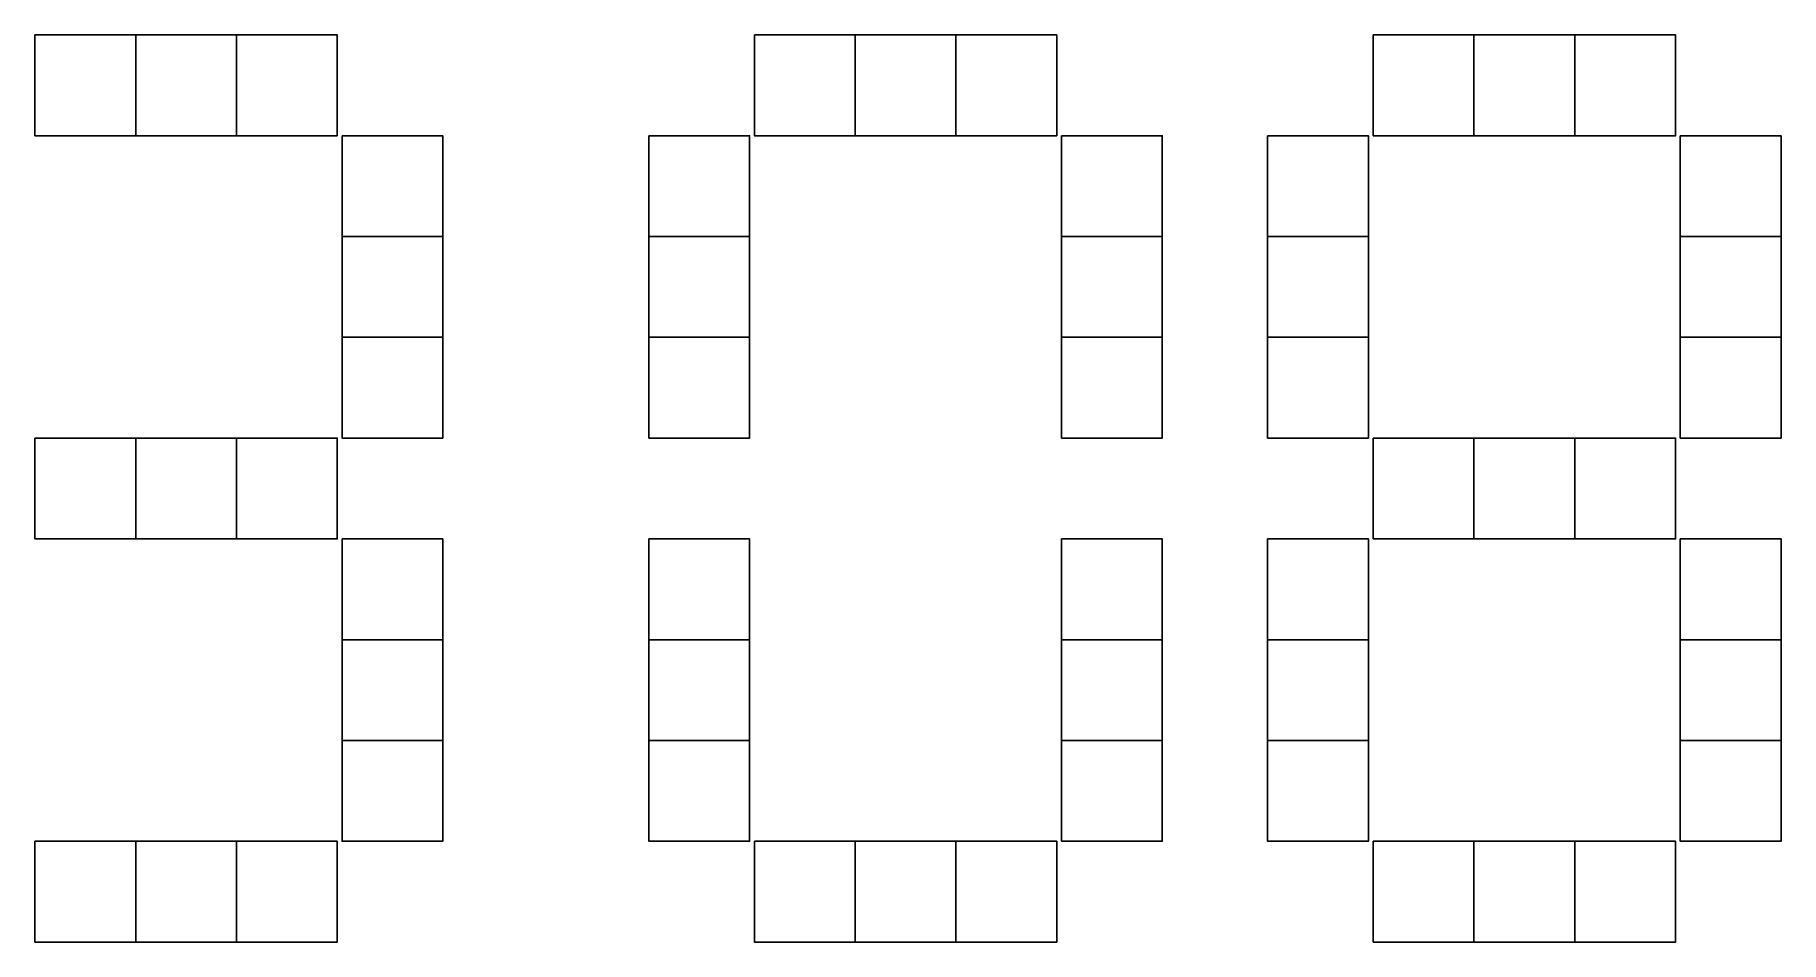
# Model space of a CAD drawing. Extents: x 0 to 546, y 0 to 283.
import ezdxf

# ---------------------------------------------------------------- set-up
doc = ezdxf.new("R2010")
doc.units = 0
doc.layers.add('Layer_1', color=7, linetype='CONTINUOUS')

msp = doc.modelspace()

# ---------------------------------------------------------------- linework, layer by layer
at = {"layer": 'Layer_1', "color": 7}
for points in [[(0, 283.464567), (10.498677, 283.464567), (20.997306, 283.464567), (31.496063, 283.464567), (31.496063, 272.96589), (31.496063, 262.467261), (31.496063, 251.968504), (20.997386, 251.968504), (10.498757, 251.968504), (0, 251.968504), (0, 262.467181), (0, 272.96581)], [(31.496063, 283.464567), (41.99474, 283.464567), (52.493369, 283.464567), (62.992125, 283.464567), (62.992125, 272.96589), (62.992125, 262.467261), (62.992125, 251.968504), (52.493448, 251.968504), (41.994819, 251.968504), (31.496063, 251.968504), (31.496063, 262.467181), (31.496063, 272.96581)], [(62.992125, 283.464567), (73.490803, 283.464567), (83.989431, 283.464567), (94.488191, 283.464567), (94.488191, 272.96589), (94.488191, 262.467261), (94.488191, 251.968504), (83.989514, 251.968504), (73.490885, 251.968504), (62.992125, 251.968504), (62.992125, 262.467181), (62.992125, 272.96581)], [(224.881889, 283.464567), (235.38056, 283.464567), (245.879178, 283.464567), (256.37794, 283.464567), (256.37794, 272.96589), (256.37794, 262.467261), (256.37794, 251.968504), (245.879263, 251.968504), (235.380643, 251.968504), (224.881889, 251.968504), (224.881889, 262.467181), (224.881889, 272.96581)], [(256.37794, 283.464567), (266.876617, 283.464567), (277.375238, 283.464567), (287.874, 283.464567), (287.874, 272.96589), (287.874, 262.467261), (287.874, 251.968504), (277.375323, 251.968504), (266.876702, 251.968504), (256.37794, 251.968504), (256.37794, 262.467181), (256.37794, 272.96581)], [(287.874, 283.464567), (298.372677, 283.464567), (308.871326, 283.464567), (319.370088, 283.464567), (319.370088, 272.96589), (319.370088, 262.467261), (319.370088, 251.968504), (308.871411, 251.968504), (298.372762, 251.968504), (287.874, 251.968504), (287.874, 262.467181), (287.874, 272.96581)], [(418.267701, 283.464567), (428.766378, 283.464567), (439.265027, 283.464567), (449.763789, 283.464567), (449.763789, 272.96589), (449.763789, 262.467261), (449.763789, 251.968504), (439.265112, 251.968504), (428.766463, 251.968504), (418.267701, 251.968504), (418.267701, 262.467181), (418.267701, 272.96581)], [(449.763789, 283.464567), (460.262466, 283.464567), (470.761087, 283.464567), (481.259849, 283.464567), (481.259849, 272.96589), (481.259849, 262.467261), (481.259849, 251.968504), (470.761172, 251.968504), (460.262551, 251.968504), (449.763789, 251.968504), (449.763789, 262.467181), (449.763789, 272.96581)], [(481.259849, 283.464567), (491.758526, 283.464567), (502.257146, 283.464567), (512.755909, 283.464567), (512.755909, 272.96589), (512.755909, 262.467261), (512.755909, 251.968504), (502.257232, 251.968504), (491.758611, 251.968504), (481.259849, 251.968504), (481.259849, 262.467181), (481.259849, 272.96581)], [(95.988192, 251.968504), (106.486869, 251.968504), (116.985498, 251.968504), (127.484254, 251.968504), (127.484254, 241.469827), (127.484254, 230.971198), (127.484254, 220.472439), (116.985577, 220.472439), (106.486948, 220.472439), (95.988192, 220.472439), (95.988192, 230.971116), (95.988192, 241.469745)], [(191.885822, 251.968504), (202.3845, 251.968504), (212.883129, 251.968504), (223.381888, 251.968504), (223.381888, 241.469827), (223.381888, 230.971198), (223.381888, 220.472439), (212.883211, 220.472439), (202.384582, 220.472439), (191.885822, 220.472439), (191.885822, 230.971116), (191.885822, 241.469745)], [(320.870098, 251.968504), (331.368775, 251.968504), (341.867395, 251.968504), (352.366157, 251.968504), (352.366157, 241.469827), (352.366157, 230.971198), (352.366157, 220.472439), (341.86748, 220.472439), (331.36886, 220.472439), (320.870098, 220.472439), (320.870098, 230.971116), (320.870098, 241.469745)], [(385.271632, 251.968504), (395.770309, 251.968504), (406.268929, 251.968504), (416.767691, 251.968504), (416.767691, 241.469827), (416.767691, 230.971198), (416.767691, 220.472439), (406.269014, 220.472439), (395.770394, 220.472439), (385.271632, 220.472439), (385.271632, 230.971116), (385.271632, 241.469745)], [(514.255918, 251.968504), (524.754595, 251.968504), (535.253216, 251.968504), (545.751978, 251.968504), (545.751978, 241.469827), (545.751978, 230.971198), (545.751978, 220.472439), (535.253301, 220.472439), (524.75468, 220.472439), (514.255918, 220.472439), (514.255918, 230.971116), (514.255918, 241.469745)], [(95.988192, 220.472439), (106.486869, 220.472439), (116.985498, 220.472439), (127.484254, 220.472439), (127.484254, 209.973762), (127.484254, 199.475133), (127.484254, 188.976376), (116.985577, 188.976376), (106.486948, 188.976376), (95.988192, 188.976376), (95.988192, 199.475053), (95.988192, 209.973682)], [(191.885822, 220.472439), (202.3845, 220.472439), (212.883129, 220.472439), (223.381888, 220.472439), (223.381888, 209.973762), (223.381888, 199.475133), (223.381888, 188.976376), (212.883211, 188.976376), (202.384582, 188.976376), (191.885822, 188.976376), (191.885822, 199.475053), (191.885822, 209.973682)], [(320.870098, 220.472439), (331.368775, 220.472439), (341.867395, 220.472439), (352.366157, 220.472439), (352.366157, 209.973762), (352.366157, 199.475133), (352.366157, 188.976376), (341.86748, 188.976376), (331.36886, 188.976376), (320.870098, 188.976376), (320.870098, 199.475053), (320.870098, 209.973682)], [(385.271632, 220.472439), (395.770309, 220.472439), (406.268929, 220.472439), (416.767691, 220.472439), (416.767691, 209.973762), (416.767691, 199.475133), (416.767691, 188.976376), (406.269014, 188.976376), (395.770394, 188.976376), (385.271632, 188.976376), (385.271632, 199.475053), (385.271632, 209.973682)], [(514.255918, 220.472439), (524.754595, 220.472439), (535.253216, 220.472439), (545.751978, 220.472439), (545.751978, 209.973762), (545.751978, 199.475133), (545.751978, 188.976376), (535.253301, 188.976376), (524.75468, 188.976376), (514.255918, 188.976376), (514.255918, 199.475053), (514.255918, 209.973682)], [(95.988192, 188.976376), (106.486869, 188.976376), (116.985498, 188.976376), (127.484254, 188.976376), (127.484254, 178.477699), (127.484254, 167.97907), (127.484254, 157.480313), (116.985577, 157.480313), (106.486948, 157.480313), (95.988192, 157.480313), (95.988192, 167.978991), (95.988192, 178.47762)], [(191.885822, 188.976376), (202.3845, 188.976376), (212.883129, 188.976376), (223.381888, 188.976376), (223.381888, 178.477699), (223.381888, 167.97907), (223.381888, 157.480313), (212.883211, 157.480313), (202.384582, 157.480313), (191.885822, 157.480313), (191.885822, 167.978991), (191.885822, 178.47762)], [(320.870098, 188.976376), (331.368775, 188.976376), (341.867395, 188.976376), (352.366157, 188.976376), (352.366157, 178.477699), (352.366157, 167.97907), (352.366157, 157.480313), (341.86748, 157.480313), (331.36886, 157.480313), (320.870098, 157.480313), (320.870098, 167.978991), (320.870098, 178.47762)], [(385.271632, 188.976376), (395.770309, 188.976376), (406.268929, 188.976376), (416.767691, 188.976376), (416.767691, 178.477699), (416.767691, 167.97907), (416.767691, 157.480313), (406.269014, 157.480313), (395.770394, 157.480313), (385.271632, 157.480313), (385.271632, 167.978991), (385.271632, 178.47762)], [(514.255918, 188.976376), (524.754595, 188.976376), (535.253216, 188.976376), (545.751978, 188.976376), (545.751978, 178.477699), (545.751978, 167.97907), (545.751978, 157.480313), (535.253301, 157.480313), (524.75468, 157.480313), (514.255918, 157.480313), (514.255918, 167.978991), (514.255918, 178.47762)], [(0, 157.480313), (10.498677, 157.480313), (20.997306, 157.480313), (31.496063, 157.480313), (31.496063, 146.981636), (31.496063, 136.483007), (31.496063, 125.984251), (20.997386, 125.984251), (10.498757, 125.984251), (0, 125.984251), (0, 136.482928), (0, 146.981557)], [(31.496063, 157.480313), (41.99474, 157.480313), (52.493369, 157.480313), (62.992125, 157.480313), (62.992125, 146.981636), (62.992125, 136.483007), (62.992125, 125.984251), (52.493448, 125.984251), (41.994819, 125.984251), (31.496063, 125.984251), (31.496063, 136.482928), (31.496063, 146.981557)], [(62.992125, 157.480313), (73.490803, 157.480313), (83.989431, 157.480313), (94.488191, 157.480313), (94.488191, 146.981636), (94.488191, 136.483007), (94.488191, 125.984251), (83.989514, 125.984251), (73.490885, 125.984251), (62.992125, 125.984251), (62.992125, 136.482928), (62.992125, 146.981557)], [(418.267701, 157.480313), (428.766378, 157.480313), (439.265027, 157.480313), (449.763789, 157.480313), (449.763789, 146.981636), (449.763789, 136.483007), (449.763789, 125.984251), (439.265112, 125.984251), (428.766463, 125.984251), (418.267701, 125.984251), (418.267701, 136.482928), (418.267701, 146.981557)], [(449.763789, 157.480313), (460.262466, 157.480313), (470.761087, 157.480313), (481.259849, 157.480313), (481.259849, 146.981636), (481.259849, 136.483007), (481.259849, 125.984251), (470.761172, 125.984251), (460.262551, 125.984251), (449.763789, 125.984251), (449.763789, 136.482928), (449.763789, 146.981557)], [(481.259849, 157.480313), (491.758526, 157.480313), (502.257146, 157.480313), (512.755909, 157.480313), (512.755909, 146.981636), (512.755909, 136.483007), (512.755909, 125.984251), (502.257232, 125.984251), (491.758611, 125.984251), (481.259849, 125.984251), (481.259849, 136.482928), (481.259849, 146.981557)], [(95.988192, 125.984251), (106.486869, 125.984251), (116.985498, 125.984251), (127.484254, 125.984251), (127.484254, 115.485574), (127.484254, 104.986945), (127.484254, 94.488188), (116.985577, 94.488188), (106.486948, 94.488188), (95.988192, 94.488188), (95.988192, 104.986865), (95.988192, 115.485494)], [(191.885822, 125.984251), (202.3845, 125.984251), (212.883129, 125.984251), (223.381888, 125.984251), (223.381888, 115.485574), (223.381888, 104.986945), (223.381888, 94.488188), (212.883211, 94.488188), (202.384582, 94.488188), (191.885822, 94.488188), (191.885822, 104.986865), (191.885822, 115.485494)], [(320.870098, 125.984251), (331.368775, 125.984251), (341.867395, 125.984251), (352.366157, 125.984251), (352.366157, 115.485574), (352.366157, 104.986945), (352.366157, 94.488188), (341.86748, 94.488188), (331.36886, 94.488188), (320.870098, 94.488188), (320.870098, 104.986865), (320.870098, 115.485494)], [(385.271632, 125.984251), (395.770309, 125.984251), (406.268929, 125.984251), (416.767691, 125.984251), (416.767691, 115.485574), (416.767691, 104.986945), (416.767691, 94.488188), (406.269014, 94.488188), (395.770394, 94.488188), (385.271632, 94.488188), (385.271632, 104.986865), (385.271632, 115.485494)], [(514.255918, 125.984251), (524.754595, 125.984251), (535.253216, 125.984251), (545.751978, 125.984251), (545.751978, 115.485574), (545.751978, 104.986945), (545.751978, 94.488188), (535.253301, 94.488188), (524.75468, 94.488188), (514.255918, 94.488188), (514.255918, 104.986865), (514.255918, 115.485494)], [(95.988192, 94.488188), (106.486869, 94.488188), (116.985498, 94.488188), (127.484254, 94.488188), (127.484254, 83.989511), (127.484254, 73.490882), (127.484254, 62.992124), (116.985577, 62.992124), (106.486948, 62.992124), (95.988192, 62.992124), (95.988192, 73.490801), (95.988192, 83.98943)], [(191.885822, 94.488188), (202.3845, 94.488188), (212.883129, 94.488188), (223.381888, 94.488188), (223.381888, 83.989511), (223.381888, 73.490882), (223.381888, 62.992124), (212.883211, 62.992124), (202.384582, 62.992124), (191.885822, 62.992124), (191.885822, 73.490801), (191.885822, 83.98943)], [(320.870098, 94.488188), (331.368775, 94.488188), (341.867395, 94.488188), (352.366157, 94.488188), (352.366157, 83.989511), (352.366157, 73.490882), (352.366157, 62.992124), (341.86748, 62.992124), (331.36886, 62.992124), (320.870098, 62.992124), (320.870098, 73.490801), (320.870098, 83.98943)], [(385.271632, 94.488188), (395.770309, 94.488188), (406.268929, 94.488188), (416.767691, 94.488188), (416.767691, 83.989511), (416.767691, 73.490882), (416.767691, 62.992124), (406.269014, 62.992124), (395.770394, 62.992124), (385.271632, 62.992124), (385.271632, 73.490801), (385.271632, 83.98943)], [(514.255918, 94.488188), (524.754595, 94.488188), (535.253216, 94.488188), (545.751978, 94.488188), (545.751978, 83.989511), (545.751978, 73.490882), (545.751978, 62.992124), (535.253301, 62.992124), (524.75468, 62.992124), (514.255918, 62.992124), (514.255918, 73.490801), (514.255918, 83.98943)], [(95.988192, 62.992124), (106.486869, 62.992124), (116.985498, 62.992124), (127.484254, 62.992124), (127.484254, 52.493447), (127.484254, 41.994818), (127.484254, 31.49606), (116.985577, 31.49606), (106.486948, 31.49606), (95.988192, 31.49606), (95.988192, 41.994736), (95.988192, 52.493366)], [(191.885822, 62.992124), (202.3845, 62.992124), (212.883129, 62.992124), (223.381888, 62.992124), (223.381888, 52.493447), (223.381888, 41.994818), (223.381888, 31.49606), (212.883211, 31.49606), (202.384582, 31.49606), (191.885822, 31.49606), (191.885822, 41.994736), (191.885822, 52.493366)], [(320.870098, 62.992124), (331.368775, 62.992124), (341.867395, 62.992124), (352.366157, 62.992124), (352.366157, 52.493447), (352.366157, 41.994818), (352.366157, 31.49606), (341.86748, 31.49606), (331.36886, 31.49606), (320.870098, 31.49606), (320.870098, 41.994736), (320.870098, 52.493366)], [(385.271632, 62.992124), (395.770309, 62.992124), (406.268929, 62.992124), (416.767691, 62.992124), (416.767691, 52.493447), (416.767691, 41.994818), (416.767691, 31.49606), (406.269014, 31.49606), (395.770394, 31.49606), (385.271632, 31.49606), (385.271632, 41.994736), (385.271632, 52.493366)], [(514.255918, 62.992124), (524.754595, 62.992124), (535.253216, 62.992124), (545.751978, 62.992124), (545.751978, 52.493447), (545.751978, 41.994818), (545.751978, 31.49606), (535.253301, 31.49606), (524.75468, 31.49606), (514.255918, 31.49606), (514.255918, 41.994736), (514.255918, 52.493366)], [(0, 31.49606), (10.498677, 31.49606), (20.997306, 31.49606), (31.496063, 31.49606), (31.496063, 20.997383), (31.496063, 10.498754), (31.496063, -0.000003), (20.997386, -0.000003), (10.498757, -0.000003), (0, -0.000003), (0, 10.498674), (0, 20.997303)], [(31.496063, 31.49606), (41.99474, 31.49606), (52.493369, 31.49606), (62.992125, 31.49606), (62.992125, 20.997383), (62.992125, 10.498754), (62.992125, -0.000003), (52.493448, -0.000003), (41.994819, -0.000003), (31.496063, -0.000003), (31.496063, 10.498674), (31.496063, 20.997303)], [(62.992125, 31.49606), (73.490803, 31.49606), (83.989431, 31.49606), (94.488191, 31.49606), (94.488191, 20.997383), (94.488191, 10.498754), (94.488191, -0.000003), (83.989514, -0.000003), (73.490885, -0.000003), (62.992125, -0.000003), (62.992125, 10.498674), (62.992125, 20.997303)], [(224.881889, 31.49606), (235.38056, 31.49606), (245.879178, 31.49606), (256.37794, 31.49606), (256.37794, 20.997383), (256.37794, 10.498754), (256.37794, -0.000003), (245.879263, -0.000003), (235.380643, -0.000003), (224.881889, -0.000003), (224.881889, 10.498674), (224.881889, 20.997303)], [(256.37794, 31.49606), (266.876617, 31.49606), (277.375238, 31.49606), (287.874, 31.49606), (287.874, 20.997383), (287.874, 10.498754), (287.874, -0.000003), (277.375323, -0.000003), (266.876702, -0.000003), (256.37794, -0.000003), (256.37794, 10.498674), (256.37794, 20.997303)], [(287.874, 31.49606), (298.372677, 31.49606), (308.871326, 31.49606), (319.370088, 31.49606), (319.370088, 20.997383), (319.370088, 10.498754), (319.370088, -0.000003), (308.871411, -0.000003), (298.372762, -0.000003), (287.874, -0.000003), (287.874, 10.498674), (287.874, 20.997303)], [(418.267701, 31.49606), (428.766378, 31.49606), (439.265027, 31.49606), (449.763789, 31.49606), (449.763789, 20.997383), (449.763789, 10.498754), (449.763789, -0.000003), (439.265112, -0.000003), (428.766463, -0.000003), (418.267701, -0.000003), (418.267701, 10.498674), (418.267701, 20.997303)], [(449.763789, 31.49606), (460.262466, 31.49606), (470.761087, 31.49606), (481.259849, 31.49606), (481.259849, 20.997383), (481.259849, 10.498754), (481.259849, -0.000003), (470.761172, -0.000003), (460.262551, -0.000003), (449.763789, -0.000003), (449.763789, 10.498674), (449.763789, 20.997303)], [(481.259849, 31.49606), (491.758526, 31.49606), (502.257146, 31.49606), (512.755909, 31.49606), (512.755909, 20.997383), (512.755909, 10.498754), (512.755909, -0.000003), (502.257232, -0.000003), (491.758611, -0.000003), (481.259849, -0.000003), (481.259849, 10.498674), (481.259849, 20.997303)]]:
    msp.add_lwpolyline(points, close=True, dxfattribs=at)

doc.saveas('drawing.dxf')
